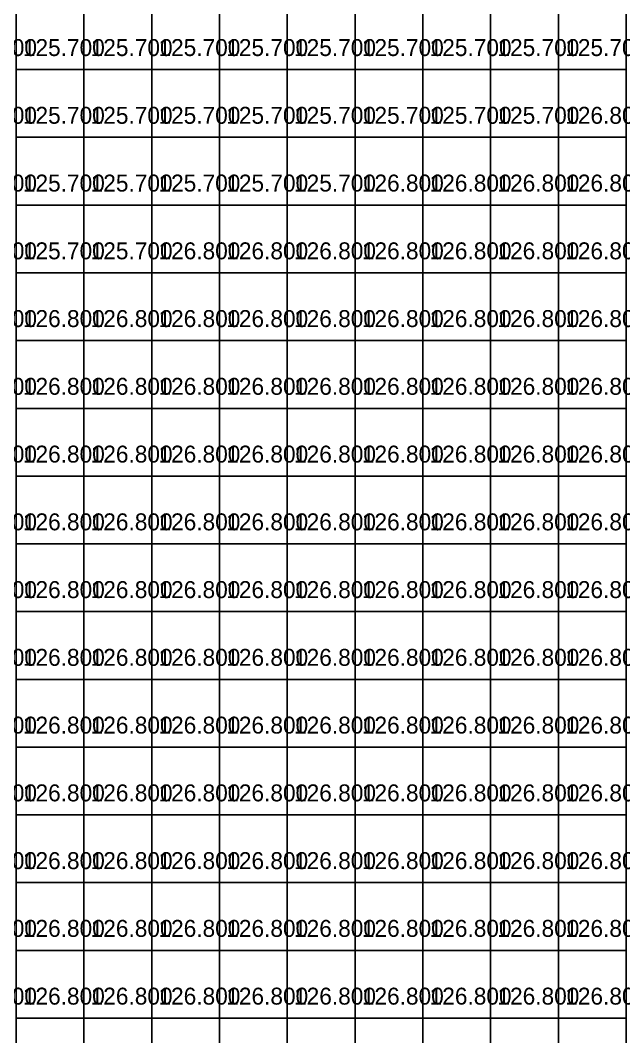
# Model space of a CAD drawing. Header units: metres. Extents: x 287857 to 287978, y 62957 to 63018.
# Drawn here: x 287883.99 to 287892.89, y 62987.56 to 63002.56 of the extents above; entities that cross this region are included whole.
import ezdxf

# ---------------------------------------------------------------- set-up
doc = ezdxf.new("R2010")
doc.units = ezdxf.units.M
doc.layers.add('ARCH-INTERP', color=7, linetype='Continuous', true_color=0x64748b)
doc.layers.add('ARCH-LEVEL-TXT', color=7, linetype='Continuous', true_color=0xa78bfa)

msp = doc.modelspace()

# ---------------------------------------------------------------- linework, layer by layer
at = {"layer": 'ARCH-INTERP'}
for points in [[(287883.925, 63001.831, 125.7), (287884.925, 63001.831, 125.7), (287884.925, 63002.831, 125.7), (287883.925, 63002.831, 125.7), (287883.925, 63001.831, 125.7)], [(287884.925, 63001.831, 125.7), (287885.925, 63001.831, 125.7), (287885.925, 63002.831, 125.7), (287884.925, 63002.831, 125.7), (287884.925, 63001.831, 125.7)], [(287885.925, 63001.831, 125.7), (287886.925, 63001.831, 125.7), (287886.925, 63002.831, 125.7), (287885.925, 63002.831, 125.7), (287885.925, 63001.831, 125.7)], [(287886.925, 63001.831, 125.7), (287887.925, 63001.831, 125.7), (287887.925, 63002.831, 125.7), (287886.925, 63002.831, 125.7), (287886.925, 63001.831, 125.7)], [(287887.925, 63001.831, 125.7), (287888.925, 63001.831, 125.7), (287888.925, 63002.831, 125.7), (287887.925, 63002.831, 125.7), (287887.925, 63001.831, 125.7)], [(287888.925, 63001.831, 125.7), (287889.925, 63001.831, 125.7), (287889.925, 63002.831, 125.7), (287888.925, 63002.831, 125.7), (287888.925, 63001.831, 125.7)], [(287889.925, 63001.831, 125.7), (287890.925, 63001.831, 125.7), (287890.925, 63002.831, 125.7), (287889.925, 63002.831, 125.7), (287889.925, 63001.831, 125.7)], [(287890.925, 63001.831, 125.7), (287891.925, 63001.831, 125.7), (287891.925, 63002.831, 125.7), (287890.925, 63002.831, 125.7), (287890.925, 63001.831, 125.7)], [(287891.925, 63001.831, 125.7), (287892.925, 63001.831, 125.7), (287892.925, 63002.831, 125.7), (287891.925, 63002.831, 125.7), (287891.925, 63001.831, 125.7)], [(287883.925, 63000.831, 125.7), (287884.925, 63000.831, 125.7), (287884.925, 63001.831, 125.7), (287883.925, 63001.831, 125.7), (287883.925, 63000.831, 125.7)], [(287884.925, 63000.831, 125.7), (287885.925, 63000.831, 125.7), (287885.925, 63001.831, 125.7), (287884.925, 63001.831, 125.7), (287884.925, 63000.831, 125.7)], [(287885.925, 63000.831, 125.7), (287886.925, 63000.831, 125.7), (287886.925, 63001.831, 125.7), (287885.925, 63001.831, 125.7), (287885.925, 63000.831, 125.7)], [(287886.925, 63000.831, 125.7), (287887.925, 63000.831, 125.7), (287887.925, 63001.831, 125.7), (287886.925, 63001.831, 125.7), (287886.925, 63000.831, 125.7)], [(287887.925, 63000.831, 125.7), (287888.925, 63000.831, 125.7), (287888.925, 63001.831, 125.7), (287887.925, 63001.831, 125.7), (287887.925, 63000.831, 125.7)], [(287888.925, 63000.831, 125.7), (287889.925, 63000.831, 125.7), (287889.925, 63001.831, 125.7), (287888.925, 63001.831, 125.7), (287888.925, 63000.831, 125.7)], [(287889.925, 63000.831, 125.7), (287890.925, 63000.831, 125.7), (287890.925, 63001.831, 125.7), (287889.925, 63001.831, 125.7), (287889.925, 63000.831, 125.7)], [(287890.925, 63000.831, 125.7), (287891.925, 63000.831, 125.7), (287891.925, 63001.831, 125.7), (287890.925, 63001.831, 125.7), (287890.925, 63000.831, 125.7)], [(287891.925, 63000.831, 126.8), (287892.925, 63000.831, 126.8), (287892.925, 63001.831, 126.8), (287891.925, 63001.831, 126.8), (287891.925, 63000.831, 126.8)], [(287883.925, 62999.831, 125.7), (287884.925, 62999.831, 125.7), (287884.925, 63000.831, 125.7), (287883.925, 63000.831, 125.7), (287883.925, 62999.831, 125.7)], [(287884.925, 62999.831, 125.7), (287885.925, 62999.831, 125.7), (287885.925, 63000.831, 125.7), (287884.925, 63000.831, 125.7), (287884.925, 62999.831, 125.7)], [(287885.925, 62999.831, 125.7), (287886.925, 62999.831, 125.7), (287886.925, 63000.831, 125.7), (287885.925, 63000.831, 125.7), (287885.925, 62999.831, 125.7)], [(287886.925, 62999.831, 125.7), (287887.925, 62999.831, 125.7), (287887.925, 63000.831, 125.7), (287886.925, 63000.831, 125.7), (287886.925, 62999.831, 125.7)], [(287887.925, 62999.831, 125.7), (287888.925, 62999.831, 125.7), (287888.925, 63000.831, 125.7), (287887.925, 63000.831, 125.7), (287887.925, 62999.831, 125.7)], [(287888.925, 62999.831, 126.8), (287889.925, 62999.831, 126.8), (287889.925, 63000.831, 126.8), (287888.925, 63000.831, 126.8), (287888.925, 62999.831, 126.8)], [(287889.925, 62999.831, 126.8), (287890.925, 62999.831, 126.8), (287890.925, 63000.831, 126.8), (287889.925, 63000.831, 126.8), (287889.925, 62999.831, 126.8)], [(287890.925, 62999.831, 126.8), (287891.925, 62999.831, 126.8), (287891.925, 63000.831, 126.8), (287890.925, 63000.831, 126.8), (287890.925, 62999.831, 126.8)], [(287891.925, 62999.831, 126.8), (287892.925, 62999.831, 126.8), (287892.925, 63000.831, 126.8), (287891.925, 63000.831, 126.8), (287891.925, 62999.831, 126.8)], [(287883.925, 62998.831, 125.7), (287884.925, 62998.831, 125.7), (287884.925, 62999.831, 125.7), (287883.925, 62999.831, 125.7), (287883.925, 62998.831, 125.7)], [(287884.925, 62998.831, 125.7), (287885.925, 62998.831, 125.7), (287885.925, 62999.831, 125.7), (287884.925, 62999.831, 125.7), (287884.925, 62998.831, 125.7)], [(287885.925, 62998.831, 126.8), (287886.925, 62998.831, 126.8), (287886.925, 62999.831, 126.8), (287885.925, 62999.831, 126.8), (287885.925, 62998.831, 126.8)], [(287886.925, 62998.831, 126.8), (287887.925, 62998.831, 126.8), (287887.925, 62999.831, 126.8), (287886.925, 62999.831, 126.8), (287886.925, 62998.831, 126.8)], [(287887.925, 62998.831, 126.8), (287888.925, 62998.831, 126.8), (287888.925, 62999.831, 126.8), (287887.925, 62999.831, 126.8), (287887.925, 62998.831, 126.8)], [(287888.925, 62998.831, 126.8), (287889.925, 62998.831, 126.8), (287889.925, 62999.831, 126.8), (287888.925, 62999.831, 126.8), (287888.925, 62998.831, 126.8)], [(287889.925, 62998.831, 126.8), (287890.925, 62998.831, 126.8), (287890.925, 62999.831, 126.8), (287889.925, 62999.831, 126.8), (287889.925, 62998.831, 126.8)], [(287890.925, 62998.831, 126.8), (287891.925, 62998.831, 126.8), (287891.925, 62999.831, 126.8), (287890.925, 62999.831, 126.8), (287890.925, 62998.831, 126.8)], [(287891.925, 62998.831, 126.8), (287892.925, 62998.831, 126.8), (287892.925, 62999.831, 126.8), (287891.925, 62999.831, 126.8), (287891.925, 62998.831, 126.8)], [(287883.925, 62997.831, 126.8), (287884.925, 62997.831, 126.8), (287884.925, 62998.831, 126.8), (287883.925, 62998.831, 126.8), (287883.925, 62997.831, 126.8)], [(287884.925, 62997.831, 126.8), (287885.925, 62997.831, 126.8), (287885.925, 62998.831, 126.8), (287884.925, 62998.831, 126.8), (287884.925, 62997.831, 126.8)], [(287885.925, 62997.831, 126.8), (287886.925, 62997.831, 126.8), (287886.925, 62998.831, 126.8), (287885.925, 62998.831, 126.8), (287885.925, 62997.831, 126.8)], [(287886.925, 62997.831, 126.8), (287887.925, 62997.831, 126.8), (287887.925, 62998.831, 126.8), (287886.925, 62998.831, 126.8), (287886.925, 62997.831, 126.8)], [(287887.925, 62997.831, 126.8), (287888.925, 62997.831, 126.8), (287888.925, 62998.831, 126.8), (287887.925, 62998.831, 126.8), (287887.925, 62997.831, 126.8)], [(287888.925, 62997.831, 126.8), (287889.925, 62997.831, 126.8), (287889.925, 62998.831, 126.8), (287888.925, 62998.831, 126.8), (287888.925, 62997.831, 126.8)], [(287889.925, 62997.831, 126.8), (287890.925, 62997.831, 126.8), (287890.925, 62998.831, 126.8), (287889.925, 62998.831, 126.8), (287889.925, 62997.831, 126.8)], [(287890.925, 62997.831, 126.8), (287891.925, 62997.831, 126.8), (287891.925, 62998.831, 126.8), (287890.925, 62998.831, 126.8), (287890.925, 62997.831, 126.8)], [(287891.925, 62997.831, 126.8), (287892.925, 62997.831, 126.8), (287892.925, 62998.831, 126.8), (287891.925, 62998.831, 126.8), (287891.925, 62997.831, 126.8)], [(287883.925, 62996.831, 126.8), (287884.925, 62996.831, 126.8), (287884.925, 62997.831, 126.8), (287883.925, 62997.831, 126.8), (287883.925, 62996.831, 126.8)], [(287884.925, 62996.831, 126.8), (287885.925, 62996.831, 126.8), (287885.925, 62997.831, 126.8), (287884.925, 62997.831, 126.8), (287884.925, 62996.831, 126.8)], [(287885.925, 62996.831, 126.8), (287886.925, 62996.831, 126.8), (287886.925, 62997.831, 126.8), (287885.925, 62997.831, 126.8), (287885.925, 62996.831, 126.8)], [(287886.925, 62996.831, 126.8), (287887.925, 62996.831, 126.8), (287887.925, 62997.831, 126.8), (287886.925, 62997.831, 126.8), (287886.925, 62996.831, 126.8)], [(287887.925, 62996.831, 126.8), (287888.925, 62996.831, 126.8), (287888.925, 62997.831, 126.8), (287887.925, 62997.831, 126.8), (287887.925, 62996.831, 126.8)], [(287888.925, 62996.831, 126.8), (287889.925, 62996.831, 126.8), (287889.925, 62997.831, 126.8), (287888.925, 62997.831, 126.8), (287888.925, 62996.831, 126.8)], [(287889.925, 62996.831, 126.8), (287890.925, 62996.831, 126.8), (287890.925, 62997.831, 126.8), (287889.925, 62997.831, 126.8), (287889.925, 62996.831, 126.8)], [(287890.925, 62996.831, 126.8), (287891.925, 62996.831, 126.8), (287891.925, 62997.831, 126.8), (287890.925, 62997.831, 126.8), (287890.925, 62996.831, 126.8)], [(287891.925, 62996.831, 126.8), (287892.925, 62996.831, 126.8), (287892.925, 62997.831, 126.8), (287891.925, 62997.831, 126.8), (287891.925, 62996.831, 126.8)], [(287883.925, 62995.831, 126.8), (287884.925, 62995.831, 126.8), (287884.925, 62996.831, 126.8), (287883.925, 62996.831, 126.8), (287883.925, 62995.831, 126.8)], [(287884.925, 62995.831, 126.8), (287885.925, 62995.831, 126.8), (287885.925, 62996.831, 126.8), (287884.925, 62996.831, 126.8), (287884.925, 62995.831, 126.8)], [(287885.925, 62995.831, 126.8), (287886.925, 62995.831, 126.8), (287886.925, 62996.831, 126.8), (287885.925, 62996.831, 126.8), (287885.925, 62995.831, 126.8)], [(287886.925, 62995.831, 126.8), (287887.925, 62995.831, 126.8), (287887.925, 62996.831, 126.8), (287886.925, 62996.831, 126.8), (287886.925, 62995.831, 126.8)], [(287887.925, 62995.831, 126.8), (287888.925, 62995.831, 126.8), (287888.925, 62996.831, 126.8), (287887.925, 62996.831, 126.8), (287887.925, 62995.831, 126.8)], [(287888.925, 62995.831, 126.8), (287889.925, 62995.831, 126.8), (287889.925, 62996.831, 126.8), (287888.925, 62996.831, 126.8), (287888.925, 62995.831, 126.8)], [(287889.925, 62995.831, 126.8), (287890.925, 62995.831, 126.8), (287890.925, 62996.831, 126.8), (287889.925, 62996.831, 126.8), (287889.925, 62995.831, 126.8)], [(287890.925, 62995.831, 126.8), (287891.925, 62995.831, 126.8), (287891.925, 62996.831, 126.8), (287890.925, 62996.831, 126.8), (287890.925, 62995.831, 126.8)], [(287891.925, 62995.831, 126.8), (287892.925, 62995.831, 126.8), (287892.925, 62996.831, 126.8), (287891.925, 62996.831, 126.8), (287891.925, 62995.831, 126.8)], [(287883.925, 62994.831, 126.8), (287884.925, 62994.831, 126.8), (287884.925, 62995.831, 126.8), (287883.925, 62995.831, 126.8), (287883.925, 62994.831, 126.8)], [(287884.925, 62994.831, 126.8), (287885.925, 62994.831, 126.8), (287885.925, 62995.831, 126.8), (287884.925, 62995.831, 126.8), (287884.925, 62994.831, 126.8)], [(287885.925, 62994.831, 126.8), (287886.925, 62994.831, 126.8), (287886.925, 62995.831, 126.8), (287885.925, 62995.831, 126.8), (287885.925, 62994.831, 126.8)], [(287886.925, 62994.831, 126.8), (287887.925, 62994.831, 126.8), (287887.925, 62995.831, 126.8), (287886.925, 62995.831, 126.8), (287886.925, 62994.831, 126.8)], [(287887.925, 62994.831, 126.8), (287888.925, 62994.831, 126.8), (287888.925, 62995.831, 126.8), (287887.925, 62995.831, 126.8), (287887.925, 62994.831, 126.8)], [(287888.925, 62994.831, 126.8), (287889.925, 62994.831, 126.8), (287889.925, 62995.831, 126.8), (287888.925, 62995.831, 126.8), (287888.925, 62994.831, 126.8)], [(287889.925, 62994.831, 126.8), (287890.925, 62994.831, 126.8), (287890.925, 62995.831, 126.8), (287889.925, 62995.831, 126.8), (287889.925, 62994.831, 126.8)], [(287890.925, 62994.831, 126.8), (287891.925, 62994.831, 126.8), (287891.925, 62995.831, 126.8), (287890.925, 62995.831, 126.8), (287890.925, 62994.831, 126.8)], [(287891.925, 62994.831, 126.8), (287892.925, 62994.831, 126.8), (287892.925, 62995.831, 126.8), (287891.925, 62995.831, 126.8), (287891.925, 62994.831, 126.8)], [(287883.925, 62993.831, 126.8), (287884.925, 62993.831, 126.8), (287884.925, 62994.831, 126.8), (287883.925, 62994.831, 126.8), (287883.925, 62993.831, 126.8)], [(287884.925, 62993.831, 126.8), (287885.925, 62993.831, 126.8), (287885.925, 62994.831, 126.8), (287884.925, 62994.831, 126.8), (287884.925, 62993.831, 126.8)], [(287885.925, 62993.831, 126.8), (287886.925, 62993.831, 126.8), (287886.925, 62994.831, 126.8), (287885.925, 62994.831, 126.8), (287885.925, 62993.831, 126.8)], [(287886.925, 62993.831, 126.8), (287887.925, 62993.831, 126.8), (287887.925, 62994.831, 126.8), (287886.925, 62994.831, 126.8), (287886.925, 62993.831, 126.8)], [(287887.925, 62993.831, 126.8), (287888.925, 62993.831, 126.8), (287888.925, 62994.831, 126.8), (287887.925, 62994.831, 126.8), (287887.925, 62993.831, 126.8)], [(287888.925, 62993.831, 126.8), (287889.925, 62993.831, 126.8), (287889.925, 62994.831, 126.8), (287888.925, 62994.831, 126.8), (287888.925, 62993.831, 126.8)], [(287889.925, 62993.831, 126.8), (287890.925, 62993.831, 126.8), (287890.925, 62994.831, 126.8), (287889.925, 62994.831, 126.8), (287889.925, 62993.831, 126.8)], [(287890.925, 62993.831, 126.8), (287891.925, 62993.831, 126.8), (287891.925, 62994.831, 126.8), (287890.925, 62994.831, 126.8), (287890.925, 62993.831, 126.8)], [(287891.925, 62993.831, 126.8), (287892.925, 62993.831, 126.8), (287892.925, 62994.831, 126.8), (287891.925, 62994.831, 126.8), (287891.925, 62993.831, 126.8)], [(287883.925, 62992.831, 126.8), (287884.925, 62992.831, 126.8), (287884.925, 62993.831, 126.8), (287883.925, 62993.831, 126.8), (287883.925, 62992.831, 126.8)], [(287884.925, 62992.831, 126.8), (287885.925, 62992.831, 126.8), (287885.925, 62993.831, 126.8), (287884.925, 62993.831, 126.8), (287884.925, 62992.831, 126.8)], [(287885.925, 62992.831, 126.8), (287886.925, 62992.831, 126.8), (287886.925, 62993.831, 126.8), (287885.925, 62993.831, 126.8), (287885.925, 62992.831, 126.8)], [(287886.925, 62992.831, 126.8), (287887.925, 62992.831, 126.8), (287887.925, 62993.831, 126.8), (287886.925, 62993.831, 126.8), (287886.925, 62992.831, 126.8)], [(287887.925, 62992.831, 126.8), (287888.925, 62992.831, 126.8), (287888.925, 62993.831, 126.8), (287887.925, 62993.831, 126.8), (287887.925, 62992.831, 126.8)], [(287888.925, 62992.831, 126.8), (287889.925, 62992.831, 126.8), (287889.925, 62993.831, 126.8), (287888.925, 62993.831, 126.8), (287888.925, 62992.831, 126.8)], [(287889.925, 62992.831, 126.8), (287890.925, 62992.831, 126.8), (287890.925, 62993.831, 126.8), (287889.925, 62993.831, 126.8), (287889.925, 62992.831, 126.8)], [(287890.925, 62992.831, 126.8), (287891.925, 62992.831, 126.8), (287891.925, 62993.831, 126.8), (287890.925, 62993.831, 126.8), (287890.925, 62992.831, 126.8)], [(287891.925, 62992.831, 126.8), (287892.925, 62992.831, 126.8), (287892.925, 62993.831, 126.8), (287891.925, 62993.831, 126.8), (287891.925, 62992.831, 126.8)], [(287883.925, 62991.831, 126.8), (287884.925, 62991.831, 126.8), (287884.925, 62992.831, 126.8), (287883.925, 62992.831, 126.8), (287883.925, 62991.831, 126.8)], [(287884.925, 62991.831, 126.8), (287885.925, 62991.831, 126.8), (287885.925, 62992.831, 126.8), (287884.925, 62992.831, 126.8), (287884.925, 62991.831, 126.8)], [(287885.925, 62991.831, 126.8), (287886.925, 62991.831, 126.8), (287886.925, 62992.831, 126.8), (287885.925, 62992.831, 126.8), (287885.925, 62991.831, 126.8)], [(287886.925, 62991.831, 126.8), (287887.925, 62991.831, 126.8), (287887.925, 62992.831, 126.8), (287886.925, 62992.831, 126.8), (287886.925, 62991.831, 126.8)], [(287887.925, 62991.831, 126.8), (287888.925, 62991.831, 126.8), (287888.925, 62992.831, 126.8), (287887.925, 62992.831, 126.8), (287887.925, 62991.831, 126.8)], [(287888.925, 62991.831, 126.8), (287889.925, 62991.831, 126.8), (287889.925, 62992.831, 126.8), (287888.925, 62992.831, 126.8), (287888.925, 62991.831, 126.8)], [(287889.925, 62991.831, 126.8), (287890.925, 62991.831, 126.8), (287890.925, 62992.831, 126.8), (287889.925, 62992.831, 126.8), (287889.925, 62991.831, 126.8)], [(287890.925, 62991.831, 126.8), (287891.925, 62991.831, 126.8), (287891.925, 62992.831, 126.8), (287890.925, 62992.831, 126.8), (287890.925, 62991.831, 126.8)], [(287891.925, 62991.831, 126.8), (287892.925, 62991.831, 126.8), (287892.925, 62992.831, 126.8), (287891.925, 62992.831, 126.8), (287891.925, 62991.831, 126.8)], [(287883.925, 62990.831, 126.8), (287884.925, 62990.831, 126.8), (287884.925, 62991.831, 126.8), (287883.925, 62991.831, 126.8), (287883.925, 62990.831, 126.8)], [(287884.925, 62990.831, 126.8), (287885.925, 62990.831, 126.8), (287885.925, 62991.831, 126.8), (287884.925, 62991.831, 126.8), (287884.925, 62990.831, 126.8)], [(287885.925, 62990.831, 126.8), (287886.925, 62990.831, 126.8), (287886.925, 62991.831, 126.8), (287885.925, 62991.831, 126.8), (287885.925, 62990.831, 126.8)], [(287886.925, 62990.831, 126.8), (287887.925, 62990.831, 126.8), (287887.925, 62991.831, 126.8), (287886.925, 62991.831, 126.8), (287886.925, 62990.831, 126.8)], [(287887.925, 62990.831, 126.8), (287888.925, 62990.831, 126.8), (287888.925, 62991.831, 126.8), (287887.925, 62991.831, 126.8), (287887.925, 62990.831, 126.8)], [(287888.925, 62990.831, 126.8), (287889.925, 62990.831, 126.8), (287889.925, 62991.831, 126.8), (287888.925, 62991.831, 126.8), (287888.925, 62990.831, 126.8)], [(287889.925, 62990.831, 126.8), (287890.925, 62990.831, 126.8), (287890.925, 62991.831, 126.8), (287889.925, 62991.831, 126.8), (287889.925, 62990.831, 126.8)], [(287890.925, 62990.831, 126.8), (287891.925, 62990.831, 126.8), (287891.925, 62991.831, 126.8), (287890.925, 62991.831, 126.8), (287890.925, 62990.831, 126.8)], [(287891.925, 62990.831, 126.8), (287892.925, 62990.831, 126.8), (287892.925, 62991.831, 126.8), (287891.925, 62991.831, 126.8), (287891.925, 62990.831, 126.8)], [(287883.925, 62989.831, 126.8), (287884.925, 62989.831, 126.8), (287884.925, 62990.831, 126.8), (287883.925, 62990.831, 126.8), (287883.925, 62989.831, 126.8)], [(287884.925, 62989.831, 126.8), (287885.925, 62989.831, 126.8), (287885.925, 62990.831, 126.8), (287884.925, 62990.831, 126.8), (287884.925, 62989.831, 126.8)], [(287885.925, 62989.831, 126.8), (287886.925, 62989.831, 126.8), (287886.925, 62990.831, 126.8), (287885.925, 62990.831, 126.8), (287885.925, 62989.831, 126.8)], [(287886.925, 62989.831, 126.8), (287887.925, 62989.831, 126.8), (287887.925, 62990.831, 126.8), (287886.925, 62990.831, 126.8), (287886.925, 62989.831, 126.8)], [(287887.925, 62989.831, 126.8), (287888.925, 62989.831, 126.8), (287888.925, 62990.831, 126.8), (287887.925, 62990.831, 126.8), (287887.925, 62989.831, 126.8)], [(287888.925, 62989.831, 126.8), (287889.925, 62989.831, 126.8), (287889.925, 62990.831, 126.8), (287888.925, 62990.831, 126.8), (287888.925, 62989.831, 126.8)], [(287889.925, 62989.831, 126.8), (287890.925, 62989.831, 126.8), (287890.925, 62990.831, 126.8), (287889.925, 62990.831, 126.8), (287889.925, 62989.831, 126.8)], [(287890.925, 62989.831, 126.8), (287891.925, 62989.831, 126.8), (287891.925, 62990.831, 126.8), (287890.925, 62990.831, 126.8), (287890.925, 62989.831, 126.8)], [(287891.925, 62989.831, 126.8), (287892.925, 62989.831, 126.8), (287892.925, 62990.831, 126.8), (287891.925, 62990.831, 126.8), (287891.925, 62989.831, 126.8)], [(287883.925, 62988.831, 126.8), (287884.925, 62988.831, 126.8), (287884.925, 62989.831, 126.8), (287883.925, 62989.831, 126.8), (287883.925, 62988.831, 126.8)], [(287884.925, 62988.831, 126.8), (287885.925, 62988.831, 126.8), (287885.925, 62989.831, 126.8), (287884.925, 62989.831, 126.8), (287884.925, 62988.831, 126.8)], [(287885.925, 62988.831, 126.8), (287886.925, 62988.831, 126.8), (287886.925, 62989.831, 126.8), (287885.925, 62989.831, 126.8), (287885.925, 62988.831, 126.8)], [(287886.925, 62988.831, 126.8), (287887.925, 62988.831, 126.8), (287887.925, 62989.831, 126.8), (287886.925, 62989.831, 126.8), (287886.925, 62988.831, 126.8)], [(287887.925, 62988.831, 126.8), (287888.925, 62988.831, 126.8), (287888.925, 62989.831, 126.8), (287887.925, 62989.831, 126.8), (287887.925, 62988.831, 126.8)], [(287888.925, 62988.831, 126.8), (287889.925, 62988.831, 126.8), (287889.925, 62989.831, 126.8), (287888.925, 62989.831, 126.8), (287888.925, 62988.831, 126.8)], [(287889.925, 62988.831, 126.8), (287890.925, 62988.831, 126.8), (287890.925, 62989.831, 126.8), (287889.925, 62989.831, 126.8), (287889.925, 62988.831, 126.8)], [(287890.925, 62988.831, 126.8), (287891.925, 62988.831, 126.8), (287891.925, 62989.831, 126.8), (287890.925, 62989.831, 126.8), (287890.925, 62988.831, 126.8)], [(287891.925, 62988.831, 126.8), (287892.925, 62988.831, 126.8), (287892.925, 62989.831, 126.8), (287891.925, 62989.831, 126.8), (287891.925, 62988.831, 126.8)], [(287883.925, 62987.831, 126.8), (287884.925, 62987.831, 126.8), (287884.925, 62988.831, 126.8), (287883.925, 62988.831, 126.8), (287883.925, 62987.831, 126.8)], [(287884.925, 62987.831, 126.8), (287885.925, 62987.831, 126.8), (287885.925, 62988.831, 126.8), (287884.925, 62988.831, 126.8), (287884.925, 62987.831, 126.8)], [(287885.925, 62987.831, 126.8), (287886.925, 62987.831, 126.8), (287886.925, 62988.831, 126.8), (287885.925, 62988.831, 126.8), (287885.925, 62987.831, 126.8)], [(287886.925, 62987.831, 126.8), (287887.925, 62987.831, 126.8), (287887.925, 62988.831, 126.8), (287886.925, 62988.831, 126.8), (287886.925, 62987.831, 126.8)], [(287887.925, 62987.831, 126.8), (287888.925, 62987.831, 126.8), (287888.925, 62988.831, 126.8), (287887.925, 62988.831, 126.8), (287887.925, 62987.831, 126.8)], [(287888.925, 62987.831, 126.8), (287889.925, 62987.831, 126.8), (287889.925, 62988.831, 126.8), (287888.925, 62988.831, 126.8), (287888.925, 62987.831, 126.8)], [(287889.925, 62987.831, 126.8), (287890.925, 62987.831, 126.8), (287890.925, 62988.831, 126.8), (287889.925, 62988.831, 126.8), (287889.925, 62987.831, 126.8)], [(287890.925, 62987.831, 126.8), (287891.925, 62987.831, 126.8), (287891.925, 62988.831, 126.8), (287890.925, 62988.831, 126.8), (287890.925, 62987.831, 126.8)], [(287891.925, 62987.831, 126.8), (287892.925, 62987.831, 126.8), (287892.925, 62988.831, 126.8), (287891.925, 62988.831, 126.8), (287891.925, 62987.831, 126.8)], [(287883.925, 62986.831, 126.8), (287884.925, 62986.831, 126.8), (287884.925, 62987.831, 126.8), (287883.925, 62987.831, 126.8), (287883.925, 62986.831, 126.8)], [(287884.925, 62986.831, 126.8), (287885.925, 62986.831, 126.8), (287885.925, 62987.831, 126.8), (287884.925, 62987.831, 126.8), (287884.925, 62986.831, 126.8)], [(287885.925, 62986.831, 126.8), (287886.925, 62986.831, 126.8), (287886.925, 62987.831, 126.8), (287885.925, 62987.831, 126.8), (287885.925, 62986.831, 126.8)], [(287886.925, 62986.831, 126.8), (287887.925, 62986.831, 126.8), (287887.925, 62987.831, 126.8), (287886.925, 62987.831, 126.8), (287886.925, 62986.831, 126.8)], [(287887.925, 62986.831, 126.8), (287888.925, 62986.831, 126.8), (287888.925, 62987.831, 126.8), (287887.925, 62987.831, 126.8), (287887.925, 62986.831, 126.8)], [(287888.925, 62986.831, 126.8), (287889.925, 62986.831, 126.8), (287889.925, 62987.831, 126.8), (287888.925, 62987.831, 126.8), (287888.925, 62986.831, 126.8)], [(287889.925, 62986.831, 126.8), (287890.925, 62986.831, 126.8), (287890.925, 62987.831, 126.8), (287889.925, 62987.831, 126.8), (287889.925, 62986.831, 126.8)], [(287890.925, 62986.831, 126.8), (287891.925, 62986.831, 126.8), (287891.925, 62987.831, 126.8), (287890.925, 62987.831, 126.8), (287890.925, 62986.831, 126.8)], [(287891.925, 62986.831, 126.8), (287892.925, 62986.831, 126.8), (287892.925, 62987.831, 126.8), (287891.925, 62987.831, 126.8), (287891.925, 62986.831, 126.8)]]:
    msp.add_polyline3d(points, dxfattribs=at)

# ---------------------------------------------------------------- texts
at = {"layer": 'ARCH-LEVEL-TXT'}
for s, p in [('125.700', (287883.025, 63002.031, 125.7)), ('125.700', (287884.025, 63002.031, 125.7)), ('125.700', (287885.025, 63002.031, 125.7)), ('125.700', (287886.025, 63002.031, 125.7)), ('125.700', (287887.025, 63002.031, 125.7)), ('125.700', (287888.025, 63002.031, 125.7)), ('125.700', (287889.025, 63002.031, 125.7)), ('125.700', (287890.025, 63002.031, 125.7)), ('125.700', (287891.025, 63002.031, 125.7)), ('125.700', (287892.025, 63002.031, 125.7)), ('125.700', (287883.025, 63001.031, 125.7)), ('125.700', (287884.025, 63001.031, 125.7)), ('125.700', (287885.025, 63001.031, 125.7)), ('125.700', (287886.025, 63001.031, 125.7)), ('125.700', (287887.025, 63001.031, 125.7)), ('125.700', (287888.025, 63001.031, 125.7)), ('125.700', (287889.025, 63001.031, 125.7)), ('125.700', (287890.025, 63001.031, 125.7)), ('125.700', (287891.025, 63001.031, 125.7)), ('126.800', (287892.025, 63001.031, 126.8)), ('125.700', (287883.025, 63000.031, 125.7)), ('125.700', (287884.025, 63000.031, 125.7)), ('125.700', (287885.025, 63000.031, 125.7)), ('125.700', (287886.025, 63000.031, 125.7)), ('125.700', (287887.025, 63000.031, 125.7)), ('125.700', (287888.025, 63000.031, 125.7)), ('126.800', (287889.025, 63000.031, 126.8)), ('126.800', (287890.025, 63000.031, 126.8)), ('126.800', (287891.025, 63000.031, 126.8)), ('126.800', (287892.025, 63000.031, 126.8)), ('125.700', (287883.025, 62999.031, 125.7)), ('125.700', (287884.025, 62999.031, 125.7)), ('125.700', (287885.025, 62999.031, 125.7)), ('126.800', (287886.025, 62999.031, 126.8)), ('126.800', (287887.025, 62999.031, 126.8)), ('126.800', (287888.025, 62999.031, 126.8)), ('126.800', (287889.025, 62999.031, 126.8)), ('126.800', (287890.025, 62999.031, 126.8)), ('126.800', (287891.025, 62999.031, 126.8)), ('126.800', (287892.025, 62999.031, 126.8)), ('126.800', (287883.025, 62998.031, 126.8)), ('126.800', (287884.025, 62998.031, 126.8)), ('126.800', (287885.025, 62998.031, 126.8)), ('126.800', (287886.025, 62998.031, 126.8)), ('126.800', (287887.025, 62998.031, 126.8)), ('126.800', (287888.025, 62998.031, 126.8)), ('126.800', (287889.025, 62998.031, 126.8)), ('126.800', (287890.025, 62998.031, 126.8)), ('126.800', (287891.025, 62998.031, 126.8)), ('126.800', (287892.025, 62998.031, 126.8)), ('126.800', (287883.025, 62997.031, 126.8)), ('126.800', (287884.025, 62997.031, 126.8)), ('126.800', (287885.025, 62997.031, 126.8)), ('126.800', (287886.025, 62997.031, 126.8)), ('126.800', (287887.025, 62997.031, 126.8)), ('126.800', (287888.025, 62997.031, 126.8)), ('126.800', (287889.025, 62997.031, 126.8)), ('126.800', (287890.025, 62997.031, 126.8)), ('126.800', (287891.025, 62997.031, 126.8)), ('126.800', (287892.025, 62997.031, 126.8)), ('126.800', (287883.025, 62996.031, 126.8)), ('126.800', (287884.025, 62996.031, 126.8)), ('126.800', (287885.025, 62996.031, 126.8)), ('126.800', (287886.025, 62996.031, 126.8)), ('126.800', (287887.025, 62996.031, 126.8)), ('126.800', (287888.025, 62996.031, 126.8)), ('126.800', (287889.025, 62996.031, 126.8)), ('126.800', (287890.025, 62996.031, 126.8)), ('126.800', (287891.025, 62996.031, 126.8)), ('126.800', (287892.025, 62996.031, 126.8)), ('126.800', (287883.025, 62995.031, 126.8)), ('126.800', (287884.025, 62995.031, 126.8)), ('126.800', (287885.025, 62995.031, 126.8)), ('126.800', (287886.025, 62995.031, 126.8)), ('126.800', (287887.025, 62995.031, 126.8)), ('126.800', (287888.025, 62995.031, 126.8)), ('126.800', (287889.025, 62995.031, 126.8)), ('126.800', (287890.025, 62995.031, 126.8)), ('126.800', (287891.025, 62995.031, 126.8)), ('126.800', (287892.025, 62995.031, 126.8)), ('126.800', (287883.025, 62994.031, 126.8)), ('126.800', (287884.025, 62994.031, 126.8)), ('126.800', (287885.025, 62994.031, 126.8)), ('126.800', (287886.025, 62994.031, 126.8)), ('126.800', (287887.025, 62994.031, 126.8)), ('126.800', (287888.025, 62994.031, 126.8)), ('126.800', (287889.025, 62994.031, 126.8)), ('126.800', (287890.025, 62994.031, 126.8)), ('126.800', (287891.025, 62994.031, 126.8)), ('126.800', (287892.025, 62994.031, 126.8)), ('126.800', (287883.025, 62993.031, 126.8)), ('126.800', (287884.025, 62993.031, 126.8)), ('126.800', (287885.025, 62993.031, 126.8)), ('126.800', (287886.025, 62993.031, 126.8)), ('126.800', (287887.025, 62993.031, 126.8)), ('126.800', (287888.025, 62993.031, 126.8)), ('126.800', (287889.025, 62993.031, 126.8)), ('126.800', (287890.025, 62993.031, 126.8)), ('126.800', (287891.025, 62993.031, 126.8)), ('126.800', (287892.025, 62993.031, 126.8)), ('126.800', (287883.025, 62992.031, 126.8)), ('126.800', (287884.025, 62992.031, 126.8)), ('126.800', (287885.025, 62992.031, 126.8)), ('126.800', (287886.025, 62992.031, 126.8)), ('126.800', (287887.025, 62992.031, 126.8)), ('126.800', (287888.025, 62992.031, 126.8)), ('126.800', (287889.025, 62992.031, 126.8)), ('126.800', (287890.025, 62992.031, 126.8)), ('126.800', (287891.025, 62992.031, 126.8)), ('126.800', (287892.025, 62992.031, 126.8)), ('126.800', (287883.025, 62991.031, 126.8)), ('126.800', (287884.025, 62991.031, 126.8)), ('126.800', (287885.025, 62991.031, 126.8)), ('126.800', (287886.025, 62991.031, 126.8)), ('126.800', (287887.025, 62991.031, 126.8)), ('126.800', (287888.025, 62991.031, 126.8)), ('126.800', (287889.025, 62991.031, 126.8)), ('126.800', (287890.025, 62991.031, 126.8)), ('126.800', (287891.025, 62991.031, 126.8)), ('126.800', (287892.025, 62991.031, 126.8)), ('126.800', (287883.025, 62990.031, 126.8)), ('126.800', (287884.025, 62990.031, 126.8)), ('126.800', (287885.025, 62990.031, 126.8)), ('126.800', (287886.025, 62990.031, 126.8)), ('126.800', (287887.025, 62990.031, 126.8)), ('126.800', (287888.025, 62990.031, 126.8)), ('126.800', (287889.025, 62990.031, 126.8)), ('126.800', (287890.025, 62990.031, 126.8)), ('126.800', (287891.025, 62990.031, 126.8)), ('126.800', (287892.025, 62990.031, 126.8)), ('126.800', (287883.025, 62989.031, 126.8)), ('126.800', (287884.025, 62989.031, 126.8)), ('126.800', (287885.025, 62989.031, 126.8)), ('126.800', (287886.025, 62989.031, 126.8)), ('126.800', (287887.025, 62989.031, 126.8)), ('126.800', (287888.025, 62989.031, 126.8)), ('126.800', (287889.025, 62989.031, 126.8)), ('126.800', (287890.025, 62989.031, 126.8)), ('126.800', (287891.025, 62989.031, 126.8)), ('126.800', (287892.025, 62989.031, 126.8)), ('126.800', (287883.025, 62988.031, 126.8)), ('126.800', (287884.025, 62988.031, 126.8)), ('126.800', (287885.025, 62988.031, 126.8)), ('126.800', (287886.025, 62988.031, 126.8)), ('126.800', (287887.025, 62988.031, 126.8)), ('126.800', (287888.025, 62988.031, 126.8)), ('126.800', (287889.025, 62988.031, 126.8)), ('126.800', (287890.025, 62988.031, 126.8)), ('126.800', (287891.025, 62988.031, 126.8)), ('126.800', (287892.025, 62988.031, 126.8))]:
    msp.add_text(s, height=0.25, dxfattribs=at).set_placement(p)

doc.saveas('drawing.dxf')
